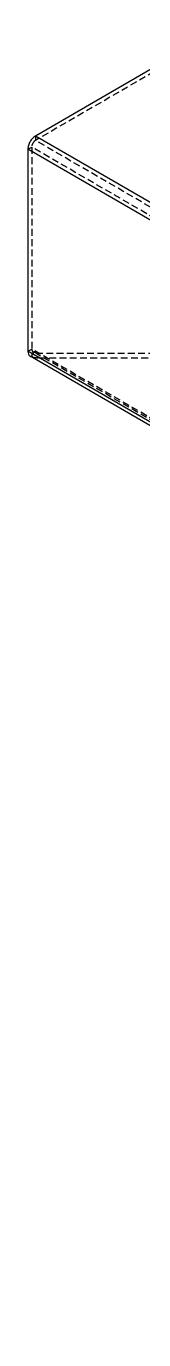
# Model space of a CAD drawing. Header units: millimetres. Extents: x 10653 to 40244, y 19163 to 29561.
# Drawn here: x 20233.9 to 20255.2, y 22932.1 to 23176.4 of the extents above; entities that cross this region are included whole.
import ezdxf

# ---------------------------------------------------------------- set-up
doc = ezdxf.new("R2010")
doc.units = ezdxf.units.MM
doc.linetypes.add('HIDDEN', pattern=[1.905, 1.27, -0.635])
doc.layers.add('DEFAULT_2', color=8, linetype='HIDDEN')

msp = doc.modelspace()

# ---------------------------------------------------------------- linework, layer by layer
at = {"color": 3, "linetype": 'Continuous'}
for p, q in [((20270.636, 23176.361), (20235.281, 23155.949)), ((20552.066, 22973.057), (20235.281, 23155.949)), ((20233.867, 23153.499), (20233.867, 23115.94)), ((20550.652, 22970.607), (20233.867, 23153.499)), ((20550.652, 22933.048), (20233.867, 23115.94)), ((20551.066, 22932.133), (20234.281, 23115.024))]:
    msp.add_line(p, q, dxfattribs=at)
for points, knots in [([(20235.281, 23155.949), (20235.081, 23155.833), (20234.701, 23155.513), (20234.257, 23154.907), (20233.954, 23154.22), (20233.867, 23153.731), (20233.867, 23153.499)], [0, 0, 0, 0, 0.2372239, 0.4999984, 0.7627738, 1, 1, 1, 1]), ([(20233.867, 23115.94), (20233.867, 23115.749), (20233.908, 23115.468), (20234.092, 23115.166), (20234.215, 23115.062), (20234.281, 23115.024)], [0, 0, 0, 0, 0.547693, 0.7815772, 1, 1, 1, 1])]:
    msp.add_open_spline(points, degree=3, knots=knots, dxfattribs=at)
at = {"layer": 'DEFAULT_2', "color": 8, "linetype": 'HIDDEN'}
for p, q in [((20270.636, 23175.544), (20235.281, 23155.132)), ((20235.281, 23155.949), (20235.281, 23155.132)), ((20233.867, 23153.499), (20234.574, 23153.907)), ((20234.574, 23153.907), (20234.574, 23116.348)), ((20551.359, 22971.015), (20234.574, 23153.907)), ((20552.066, 22972.24), (20235.281, 23155.132)), ((20233.867, 23115.94), (20234.574, 23116.348)), ((20551.359, 22933.456), (20234.574, 23116.348)), ((20234.574, 23115.532), (20235.281, 23115.94)), ((20234.574, 23115.532), (20234.574, 23114.934)), ((20261.444, 23115.532), (20234.574, 23115.532)), ((20551.357, 22933.119), (20234.781, 23115.89)), ((20235.988, 23114.715), (20261.444, 23114.715))]:
    msp.add_line(p, q, dxfattribs=at)
msp.add_ellipse((20235.988, 23116.348), major_axis=(2.828, 0), ratio=0.5773544, start_param=-2.0943972, end_param=-1.5707984, dxfattribs=at)
for points, knots in [([(20235.281, 23155.132), (20235.071, 23155.011), (20234.74, 23154.628), (20234.574, 23154.15), (20234.574, 23153.907)], [0, 0, 0, 0, 0.4999983, 1, 1, 1, 1]), ([(20234.574, 23116.348), (20234.574, 23116.253), (20234.597, 23116.075), (20234.714, 23115.929), (20234.781, 23115.89)], [0, 0, 0, 0, 0.5507654, 1, 1, 1, 1]), ([(20234.281, 23115.024), (20234.347, 23114.986), (20234.446, 23114.95), (20234.548, 23114.936), (20234.574, 23114.934)], [0, 0, 0, 0, 0.7425091, 1, 1, 1, 1]), ([(20234.781, 23115.89), (20234.849, 23115.851), (20235.033, 23115.824), (20235.199, 23115.892), (20235.281, 23115.94)], [0, 0, 0, 0, 0.4492368, 1, 1, 1, 1])]:
    msp.add_open_spline(points, degree=3, knots=knots, dxfattribs=at)

doc.saveas('drawing.dxf')
